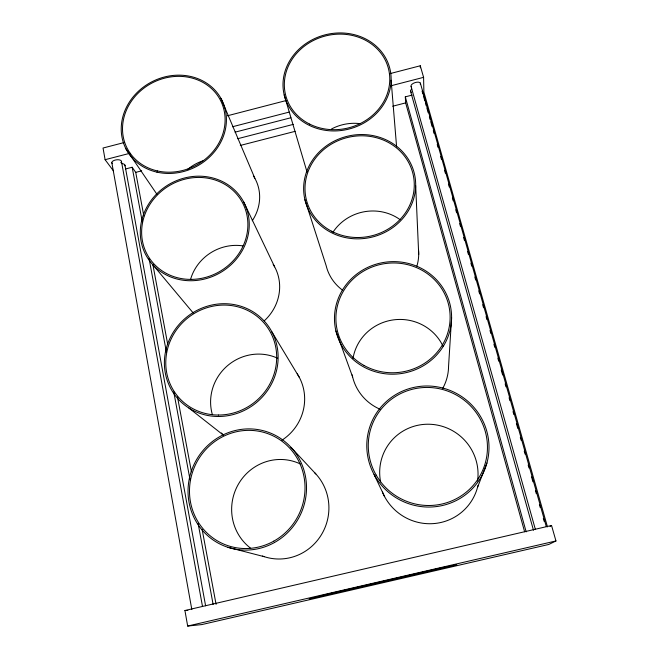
<?xml version="1.0" encoding="UTF-8"?>
<svg xmlns="http://www.w3.org/2000/svg" width="659" height="659" viewBox="0 0 659 659"><rect width="100%" height="100%" fill="white"/><g stroke="black" fill="none" stroke-linecap="round" stroke-linejoin="round"><path stroke-width="0.99" d="M451.596 317.679A58.61 56.254 -7.5 0 1 363.422 366.783A58.61 56.254 -7.5 0 1 364.073 269.276A58.61 56.254 -7.5 0 1 451.596 317.679L448.565 366.247A48.618 47.291 -2.8 0 1 442.733 388.39M477.511 487.438L486.927 462.98M550.034 526.45L551.542 525.487L555.957 540.957L548.832 544.441L201.786 624.584L187.667 626.05L184.924 610.522L551.542 525.487M123.925 142.608L103.043 148.02L105.102 159.692L113.595 171.068M227.347 115.795L286.022 100.58M389.453 73.767L420.277 65.776L423.589 77.342L423.877 92.071L547.481 526.903M105.102 159.692L129.988 153.259M232.495 126.75L289.227 112.079M390.746 85.835L423.589 77.342M235.074 132.162L290.874 117.755M237.701 138.711L293.329 124.37M125.548 168.959L132.171 167.254L135.729 172.361L143.819 215.872M524.622 531.78L405.656 102.886L405.31 96.848L412.155 95.085M135.729 172.361L141.701 170.829M240.313 145.441L295.092 131.347M392.706 106.223L405.656 102.886M187.667 626.05L555.957 540.957M184.924 610.522L187.856 610.407M227.89 547.291L264.284 556.69M188.919 408.061L223.492 435.212M290.965 447.313L315.834 473.953M152.954 264.893L193.227 313M125.96 148.868L157.163 194.619M271.887 331.881A58.074 55.158 -40.2 0 1 218.368 416.488A58.074 55.158 -40.2 0 1 173.498 331.914A58.074 55.158 -40.2 0 1 271.887 331.881L299.293 377.327M243.468 201.572A55.636 51.064 -30.6 0 1 191.588 280.734A55.636 51.064 -30.6 0 1 149.255 203.071A55.636 51.064 -30.6 0 1 243.468 201.572L274.638 266.846M374.065 474.447L384.625 496.68M220.987 98.455L254.885 178.367M335.917 330.991L352.606 376.874M304.928 199.71L326.164 265.692A46.962 44.26 -12.1 0 0 342.721 290.298M284.186 94.904L307.02 171.974M420.351 83.1L546.303 526.673M422.065 91.074L422.913 94.048M423.473 96.025L424.874 100.967M425.434 102.952L426.274 105.918M426.843 107.895L428.243 112.837M429.363 116.8L430.212 119.765M430.772 121.742L432.172 126.693M433.293 130.647L434.141 133.612M437.222 144.494L438.07 147.459M440.591 156.364L441.439 159.33M444.52 170.211L445.369 173.185M448.449 184.067L449.298 187.032M452.387 197.914L453.227 200.88M455.748 209.784L456.596 212.75M459.677 223.632L460.526 226.597M463.615 237.479L464.455 240.444M467.544 251.326L468.384 254.3M470.913 263.196L471.753 266.17M474.842 277.052L475.683 280.017M478.772 290.899L479.612 293.865M482.701 304.746L483.541 307.712M486.07 316.617L486.91 319.582M489.999 330.464L490.84 333.429M493.929 344.311L494.769 347.285M497.858 358.166L498.698 361.132M501.227 370.037L502.628 374.979M505.156 383.884L505.997 386.849M509.086 397.731L509.926 400.697M513.015 411.578L513.855 414.544M516.384 423.449L517.785 428.399M520.313 437.296L521.154 440.27M524.243 451.151L525.083 454.117M528.172 464.999L529.012 467.964M531.541 476.869L532.942 481.811M535.47 490.716L536.311 493.682M539.4 504.563L540.24 507.537M543.329 518.411L544.169 521.384M411.092 86.535L535.347 529.325M410.557 91.239L533.477 530.223M405.31 96.848L526.162 531.854M152.855 264.432L167.715 344.36M177.502 396.965L191.431 471.836M202.156 529.498L216.086 604.369M132.171 167.254L142.286 221.902M149.033 258.328L166.463 352.45M173.77 391.916L190.072 479.958M198.128 523.477L213.121 604.435M124.971 165.228L205.608 605.81M121.462 161.513L202.437 606.123M111.816 162.6L191.818 609.517M391.125 80.225A54.45 48.593 -15.1 0 1 309.005 125.226A54.45 48.593 -15.1 0 1 311.073 40.388A54.45 48.593 -15.1 0 1 391.125 80.225L396.603 146.817M415.672 185.599A56.254 51.913 -13.5 0 1 330.884 232.396A56.254 51.913 -13.5 0 1 332.408 142.072A56.254 51.913 -13.5 0 1 415.672 185.599L418.712 254.481M420.277 65.776L420.335 67.795M121.783 163.564A5.461 2.479 -8.3 0 1 124.93 165.879M112.475 163.646A4.86 2.224 -8.2 0 1 113.537 160.681A4.86 2.224 -8.2 0 1 119.749 159.98A4.86 2.224 -8.2 0 1 120.803 162.699M411.546 86.996A4.951 2.298 -18 0 1 415.203 82.556A4.951 2.298 -18 0 1 420.277 84.352M411.521 92.293A5.569 2.562 -17.9 0 1 411.768 88.99M477.997 485.477A50.735 49.837 40.8 0 1 433.26 523.617A50.735 49.837 40.8 0 1 382.442 492.084M380.622 481.968A49.549 48.675 40.7 0 1 427.534 424.223A49.549 48.675 40.7 0 1 477.553 481.054M187.963 169.116A44.161 40.372 -27.5 0 1 202.848 160.821M253.361 175.854A45.216 41.344 -27.5 0 1 252.265 220.765M190.517 279.548A45.43 42.629 -31.4 0 1 242.858 245.881M273.188 264.391A46.517 43.659 -31.4 0 1 264.284 320.818M212.371 414.626A47.119 45.438 -43.6 0 1 227.314 365.86A47.119 45.438 -43.6 0 1 277.571 358.216M297.234 373.834A48.247 46.525 -43.6 0 1 281.953 440.179M222.791 434.479A48.247 46.525 -43.6 0 1 221.399 433.004M314.475 472.536A50.397 48.931 -72.1 0 1 321.065 535.281A50.397 48.931 -72.1 0 1 262.414 556.039M250.667 548.239A49.227 47.786 -72 0 1 238.599 483.83A49.227 47.786 -72 0 1 300.15 463.87M331.518 128.983A44.623 40.891 -14.2 0 1 360.292 123.678M353.035 358.298A47.481 46.179 -2.9 0 1 393.538 319.87A47.481 46.179 -2.9 0 1 443.037 346.239M380.457 409.412A48.618 47.291 -2.8 0 1 352.178 374.872M332.943 232.273A45.866 43.214 -12.1 0 1 400.161 219.702M418.506 249.637A46.962 44.26 -12.1 0 1 416.908 266.063M326.007 594.5L309.162 598.883L456.786 564.788L442.189 567.663L326.007 594.5M374.88 475.897A61.345 60.299 28 0 0 480.732 477.676A61.345 60.299 28 0 0 428.053 386.001A61.345 60.299 28 0 0 374.88 475.897M376.165 475.106A59.812 58.799 28 0 0 479.381 476.861A59.812 58.799 28 0 0 428.037 387.459A59.812 58.799 28 0 0 376.165 475.106M156.941 172.147A53.791 47.852 -27.2 0 0 225.411 110.16A53.791 47.852 -27.2 0 0 139.115 90.621A53.791 47.852 -27.2 0 0 156.941 172.147M157.328 170.92A52.448 46.657 -27.2 0 0 224.118 110.498A52.448 46.657 -27.2 0 0 139.98 91.412A52.448 46.657 -27.2 0 0 157.328 170.92M191.629 279.391A54.244 49.787 -30.6 0 0 242.248 202.222A54.244 49.787 -30.6 0 0 150.392 203.647A54.244 49.787 -30.6 0 0 191.629 279.391M218.401 415.038A56.633 53.783 -40.2 0 0 270.61 332.564A56.633 53.783 -40.2 0 0 174.684 332.548A56.633 53.783 -40.2 0 0 218.401 415.038M274.515 542.497A60.999 58.824 -64.3 0 0 279.227 437.551A60.999 58.824 -64.3 0 0 188.095 488.418A60.999 58.824 -64.3 0 0 274.515 542.497M273.798 541.138A59.483 57.358 -64.3 0 0 278.428 438.812A59.483 57.358 -64.3 0 0 189.553 488.377A59.483 57.358 -64.3 0 0 273.798 541.138M309.672 124.106A53.091 47.382 -15.1 0 0 389.757 80.25A53.091 47.382 -15.1 0 0 311.723 41.377A53.091 47.382 -15.1 0 0 309.672 124.106M364.122 365.514A57.152 54.854 -7.5 0 0 450.122 317.663A57.152 54.854 -7.5 0 0 364.789 270.437A57.152 54.854 -7.5 0 0 364.122 365.514M331.559 231.21A54.854 50.619 -13.5 0 0 414.264 185.607A54.854 50.619 -13.5 0 0 333.092 143.135A54.854 50.619 -13.5 0 0 331.559 231.21"/></g></svg>
